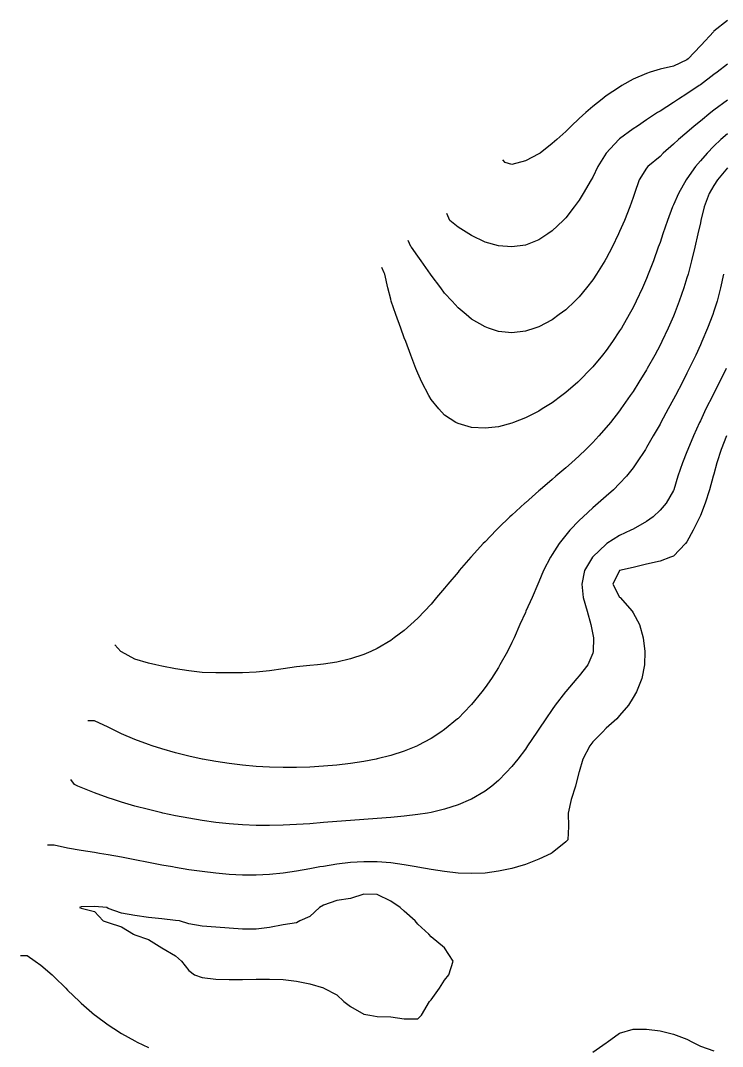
# Model space of a CAD drawing. Extents: x 771911 to 772814, y 1416488 to 1417835.
# Drawn here: x 772069.9 to 772122.1, y 1417513.9 to 1417590 of the extents above; entities that cross this region are included whole.
import ezdxf

# ---------------------------------------------------------------- set-up
doc = ezdxf.new("R2010")
doc.units = 0
doc.header["$MEASUREMENT"] = 0
for name, color, linetype in [('751', 1, 'CONTINUOUS'), ('751.5', 1, 'CONTINUOUS'), ('752', 1, 'CONTINUOUS'), ('752.5', 1, 'CONTINUOUS'), ('753', 1, 'CONTINUOUS'), ('753.5', 1, 'CONTINUOUS'), ('754', 1, 'CONTINUOUS'), ('754.5', 1, 'CONTINUOUS'), ('755', 1, 'CONTINUOUS')]:
    doc.layers.add(name, color=color, linetype=linetype)

msp = doc.modelspace()

# ---------------------------------------------------------------- linework, layer by layer
at = {"layer": '751', "color": 0, "linetype": 'Continuous'}
msp.add_polyline3d([(772099.434, 1417515.928, 751), (772099.72, 1417516.206, 751), (772100.314, 1417517.206, 751), (772100.434, 1417517.346, 751), (772101.064, 1417518.206, 751), (772101.434, 1417518.788, 751), (772101.75, 1417519.206, 751), (772102.064, 1417520.206, 751), (772101.434, 1417521.196, 751), (772101.427, 1417521.206, 751), (772100.434, 1417522.018, 751), (772100.253, 1417522.206, 751), (772099.434, 1417522.969, 751), (772099.256, 1417523.206, 751), (772098.434, 1417523.926, 751), (772098.131, 1417524.206, 751), (772097.434, 1417524.657, 751), (772096.434, 1417525.164, 751), (772095.434, 1417525.18, 751), (772094.434, 1417524.867, 751), (772093.434, 1417524.704, 751), (772092.434, 1417524.36, 751), (772092.152, 1417524.206, 751), (772091.434, 1417523.535, 751), (772090.684, 1417523.206, 751), (772090.434, 1417523.061, 751), (772089.434, 1417522.906, 751), (772088.434, 1417522.718, 751), (772087.434, 1417522.58, 751), (772086.434, 1417522.593, 751), (772085.434, 1417522.66, 751), (772084.434, 1417522.739, 751), (772083.434, 1417522.811, 751), (772082.434, 1417522.983, 751), (772081.755, 1417523.206, 751), (772081.434, 1417523.241, 751), (772080.434, 1417523.342, 751), (772079.434, 1417523.458, 751), (772078.434, 1417523.599, 751), (772077.434, 1417523.766, 751), (772076.434, 1417524.126, 751), (772076.339, 1417524.206, 751), (772075.434, 1417524.267, 751), (772074.434, 1417524.235, 751), (772074.321, 1417524.206, 751), (772074.434, 1417524.157, 751), (772075.434, 1417523.887, 751), (772076.077, 1417523.206, 751), (772076.434, 1417523.092, 751), (772077.434, 1417522.766, 751), (772078.322, 1417522.206, 751), (772078.434, 1417522.166, 751), (772079.434, 1417521.821, 751), (772080.419, 1417521.206, 751), (772080.434, 1417521.199, 751), (772081.434, 1417520.619, 751), (772081.882, 1417520.206, 751), (772082.434, 1417519.506, 751), (772082.848, 1417519.206, 751), (772083.434, 1417519.004, 751), (772084.434, 1417518.868, 751), (772085.434, 1417518.841, 751), (772086.434, 1417518.839, 751), (772087.434, 1417518.869, 751), (772088.434, 1417518.865, 751), (772089.434, 1417518.847, 751), (772090.434, 1417518.72, 751), (772091.434, 1417518.522, 751), (772092.434, 1417518.219, 751), (772092.452, 1417518.206, 751), (772093.434, 1417517.708, 751), (772093.949, 1417517.206, 751), (772094.434, 1417516.845, 751), (772095.434, 1417516.282, 751), (772095.881, 1417516.206, 751), (772096.434, 1417516.106, 751), (772097.434, 1417516.088, 751), (772098.434, 1417515.932, 751), (772099.434, 1417515.928, 751)], dxfattribs=at)
at = {"layer": '751.5', "color": 0, "linetype": 'Continuous'}
for points in [[(772122.367, 1417559.206, 751.5), (772121.982, 1417558.206, 751.5), (772121.656, 1417557.206, 751.5), (772121.434, 1417556.371, 751.5), (772121.385, 1417556.206, 751.5), (772121.115, 1417555.206, 751.5), (772120.799, 1417554.206, 751.5), (772120.434, 1417553.288, 751.5), (772120.397, 1417553.206, 751.5), (772119.898, 1417552.206, 751.5), (772119.434, 1417551.337, 751.5), (772119.325, 1417551.206, 751.5), (772118.434, 1417550.279, 751.5), (772118.221, 1417550.206, 751.5), (772117.434, 1417549.898, 751.5), (772116.434, 1417549.682, 751.5), (772115.434, 1417549.433, 751.5), (772114.434, 1417549.209, 751.5), (772114.429, 1417549.206, 751.5), (772113.928, 1417548.206, 751.5), (772114.434, 1417547.24, 751.5), (772114.466, 1417547.206, 751.5), (772115.362, 1417546.206, 751.5), (772115.434, 1417546.07, 751.5), (772115.899, 1417545.206, 751.5), (772116.193, 1417544.206, 751.5), (772116.308, 1417543.206, 751.5), (772116.269, 1417542.206, 751.5), (772116.071, 1417541.206, 751.5), (772115.682, 1417540.206, 751.5), (772115.434, 1417539.788, 751.5), (772115.086, 1417539.206, 751.5), (772114.434, 1417538.445, 751.5), (772114.231, 1417538.206, 751.5), (772113.434, 1417537.504, 751.5), (772113.154, 1417537.206, 751.5), (772112.434, 1417536.494, 751.5), (772112.218, 1417536.206, 751.5), (772111.703, 1417535.206, 751.5), (772111.434, 1417534.269, 751.5), (772111.411, 1417534.206, 751.5), (772111.146, 1417533.206, 751.5), (772110.836, 1417532.206, 751.5), (772110.608, 1417531.206, 751.5), (772110.627, 1417530.206, 751.5), (772110.596, 1417529.206, 751.5), (772110.434, 1417529.074, 751.5), (772109.434, 1417528.256, 751.5), (772109.36, 1417528.206, 751.5), (772108.434, 1417527.779, 751.5), (772107.434, 1417527.393, 751.5), (772106.842, 1417527.206, 751.5), (772106.434, 1417527.094, 751.5), (772105.434, 1417526.88, 751.5), (772104.434, 1417526.755, 751.5), (772103.434, 1417526.716, 751.5), (772102.434, 1417526.754, 751.5), (772101.434, 1417526.858, 751.5), (772100.434, 1417527.01, 751.5), (772099.434, 1417527.187, 751.5), (772099.33, 1417527.206, 751.5), (772098.434, 1417527.362, 751.5), (772097.434, 1417527.507, 751.5), (772096.434, 1417527.59, 751.5), (772095.434, 1417527.594, 751.5), (772094.434, 1417527.526, 751.5), (772093.434, 1417527.407, 751.5), (772092.434, 1417527.251, 751.5), (772092.173, 1417527.206, 751.5), (772091.434, 1417527.076, 751.5), (772090.434, 1417526.9, 751.5), (772089.434, 1417526.753, 751.5), (772088.434, 1417526.651, 751.5), (772087.434, 1417526.601, 751.5), (772086.434, 1417526.602, 751.5), (772085.434, 1417526.649, 751.5), (772084.434, 1417526.736, 751.5), (772083.434, 1417526.856, 751.5), (772082.434, 1417527.002, 751.5), (772081.434, 1417527.168, 751.5), (772081.217, 1417527.206, 751.5), (772080.434, 1417527.349, 751.5), (772079.434, 1417527.54, 751.5), (772078.434, 1417527.732, 751.5), (772077.434, 1417527.922, 751.5), (772076.434, 1417528.104, 751.5), (772075.803, 1417528.206, 751.5), (772075.434, 1417528.272, 751.5), (772074.434, 1417528.432, 751.5), (772073.434, 1417528.598, 751.5), (772072.434, 1417528.815, 751.5), (772071.934, 1417528.815, 751.5)], [(772069.934, 1417520.62, 751.5), (772070.434, 1417520.62, 751.5), (772071.028, 1417520.206, 751.5), (772071.434, 1417519.921, 751.5), (772072.281, 1417519.206, 751.5), (772072.434, 1417519.052, 751.5), (772073.312, 1417518.206, 751.5), (772073.434, 1417518.065, 751.5), (772074.326, 1417517.206, 751.5), (772074.434, 1417517.095, 751.5), (772075.434, 1417516.237, 751.5), (772075.474, 1417516.206, 751.5), (772076.434, 1417515.49, 751.5), (772076.865, 1417515.206, 751.5), (772077.434, 1417514.846, 751.5), (772078.434, 1417514.288, 751.5), (772078.598, 1417514.206, 751.5), (772079.434, 1417513.804, 751.5)], [(772112.434, 1417513.452, 751.5), (772113.434, 1417514.138, 751.5), (772113.516, 1417514.206, 751.5), (772114.434, 1417514.857, 751.5), (772115.434, 1417515.17, 751.5), (772116.434, 1417515.172, 751.5), (772117.434, 1417515.034, 751.5), (772118.434, 1417514.793, 751.5), (772119.434, 1417514.413, 751.5), (772119.853, 1417514.206, 751.5), (772120.434, 1417513.901, 751.5), (772121.434, 1417513.546, 751.5)]]:
    msp.add_polyline3d(points, dxfattribs=at)
at = {"layer": '752', "color": 0, "linetype": 'Continuous'}
msp.add_polyline3d([(772122.352, 1417564.206, 752), (772121.854, 1417563.206, 752), (772121.434, 1417562.372, 752), (772121.35, 1417562.206, 752), (772120.847, 1417561.206, 752), (772120.434, 1417560.326, 752), (772120.375, 1417560.206, 752), (772119.917, 1417559.206, 752), (772119.498, 1417558.206, 752), (772119.434, 1417558.034, 752), (772119.096, 1417557.206, 752), (772118.748, 1417556.206, 752), (772118.455, 1417555.206, 752), (772118.434, 1417555.161, 752), (772117.884, 1417554.206, 752), (772117.434, 1417553.681, 752), (772116.929, 1417553.206, 752), (772116.434, 1417552.839, 752), (772115.434, 1417552.289, 752), (772115.277, 1417552.206, 752), (772114.434, 1417551.816, 752), (772113.495, 1417551.206, 752), (772113.434, 1417551.17, 752), (772112.434, 1417550.224, 752), (772112.419, 1417550.206, 752), (772111.828, 1417549.206, 752), (772111.634, 1417548.206, 752), (772111.727, 1417547.206, 752), (772112.011, 1417546.206, 752), (772112.291, 1417545.206, 752), (772112.434, 1417544.463, 752), (772112.482, 1417544.206, 752), (772112.474, 1417543.206, 752), (772112.434, 1417543.065, 752), (772112.069, 1417542.206, 752), (772111.434, 1417541.383, 752), (772111.253, 1417541.206, 752), (772110.434, 1417540.242, 752), (772110.405, 1417540.206, 752), (772109.656, 1417539.206, 752), (772109.434, 1417538.89, 752), (772108.956, 1417538.206, 752), (772108.434, 1417537.422, 752), (772108.284, 1417537.206, 752), (772107.601, 1417536.206, 752), (772107.434, 1417535.96, 752), (772106.863, 1417535.206, 752), (772106.434, 1417534.664, 752), (772106.014, 1417534.206, 752), (772105.434, 1417533.624, 752), (772104.933, 1417533.206, 752), (772104.434, 1417532.832, 752), (772103.434, 1417532.237, 752), (772103.369, 1417532.206, 752), (772102.434, 1417531.805, 752), (772101.434, 1417531.487, 752), (772100.434, 1417531.254, 752), (772100.161, 1417531.206, 752), (772099.434, 1417531.093, 752), (772098.434, 1417530.977, 752), (772097.434, 1417530.888, 752), (772096.434, 1417530.812, 752), (772095.434, 1417530.737, 752), (772094.434, 1417530.66, 752), (772093.434, 1417530.578, 752), (772092.434, 1417530.495, 752), (772091.434, 1417530.416, 752), (772090.434, 1417530.349, 752), (772089.434, 1417530.301, 752), (772088.434, 1417530.28, 752), (772087.434, 1417530.289, 752), (772086.434, 1417530.331, 752), (772085.434, 1417530.407, 752), (772084.434, 1417530.515, 752), (772083.434, 1417530.653, 752), (772082.434, 1417530.818, 752), (772081.434, 1417531.008, 752), (772080.497, 1417531.206, 752), (772080.434, 1417531.221, 752), (772079.434, 1417531.465, 752), (772078.434, 1417531.73, 752), (772077.434, 1417532.018, 752), (772076.834, 1417532.206, 752), (772076.434, 1417532.34, 752), (772075.434, 1417532.706, 752), (772074.434, 1417533.111, 752), (772074.18, 1417533.206, 752), (772073.934, 1417533.327, 752), (772073.678, 1417533.706, 752)], dxfattribs=at)
at = {"layer": '752.5', "color": 0, "linetype": 'Continuous'}
msp.add_polyline3d([(772122.145, 1417571.206, 752.5), (772121.937, 1417570.206, 752.5), (772121.671, 1417569.206, 752.5), (772121.434, 1417568.473, 752.5), (772121.345, 1417568.206, 752.5), (772120.966, 1417567.206, 752.5), (772120.545, 1417566.206, 752.5), (772120.434, 1417565.961, 752.5), (772120.085, 1417565.206, 752.5), (772119.601, 1417564.206, 752.5), (772119.434, 1417563.868, 752.5), (772119.093, 1417563.206, 752.5), (772118.574, 1417562.206, 752.5), (772118.434, 1417561.934, 752.5), (772118.036, 1417561.206, 752.5), (772117.497, 1417560.206, 752.5), (772117.434, 1417560.086, 752.5), (772116.928, 1417559.206, 752.5), (772116.434, 1417558.343, 752.5), (772116.346, 1417558.206, 752.5), (772115.695, 1417557.206, 752.5), (772115.434, 1417556.83, 752.5), (772114.932, 1417556.206, 752.5), (772114.434, 1417555.662, 752.5), (772113.977, 1417555.206, 752.5), (772113.434, 1417554.728, 752.5), (772112.849, 1417554.206, 752.5), (772112.434, 1417553.858, 752.5), (772111.725, 1417553.206, 752.5), (772111.434, 1417552.93, 752.5), (772110.741, 1417552.206, 752.5), (772110.434, 1417551.835, 752.5), (772109.932, 1417551.206, 752.5), (772109.434, 1417550.412, 752.5), (772109.297, 1417550.206, 752.5), (772108.771, 1417549.206, 752.5), (772108.434, 1417548.383, 752.5), (772108.348, 1417548.206, 752.5), (772107.925, 1417547.206, 752.5), (772107.479, 1417546.206, 752.5), (772107.434, 1417546.104, 752.5), (772107.021, 1417545.206, 752.5), (772106.591, 1417544.206, 752.5), (772106.434, 1417543.864, 752.5), (772106.102, 1417543.206, 752.5), (772105.545, 1417542.206, 752.5), (772105.434, 1417542.024, 752.5), (772104.907, 1417541.206, 752.5), (772104.434, 1417540.525, 752.5), (772104.195, 1417540.206, 752.5), (772103.434, 1417539.266, 752.5), (772103.38, 1417539.206, 752.5), (772102.434, 1417538.234, 752.5), (772102.403, 1417538.206, 752.5), (772101.434, 1417537.407, 752.5), (772101.152, 1417537.206, 752.5), (772100.434, 1417536.748, 752.5), (772099.434, 1417536.214, 752.5), (772099.417, 1417536.206, 752.5), (772098.434, 1417535.813, 752.5), (772097.434, 1417535.489, 752.5), (772096.434, 1417535.226, 752.5), (772096.342, 1417535.206, 752.5), (772095.434, 1417535.033, 752.5), (772094.434, 1417534.882, 752.5), (772093.434, 1417534.763, 752.5), (772092.434, 1417534.675, 752.5), (772091.434, 1417534.616, 752.5), (772090.434, 1417534.585, 752.5), (772089.434, 1417534.583, 752.5), (772088.434, 1417534.61, 752.5), (772087.434, 1417534.668, 752.5), (772086.434, 1417534.757, 752.5), (772085.434, 1417534.878, 752.5), (772084.434, 1417535.028, 752.5), (772083.444, 1417535.206, 752.5), (772083.434, 1417535.208, 752.5), (772082.434, 1417535.434, 752.5), (772081.434, 1417535.689, 752.5), (772080.434, 1417535.975, 752.5), (772079.714, 1417536.206, 752.5), (772079.434, 1417536.301, 752.5), (772078.434, 1417536.677, 752.5), (772077.434, 1417537.094, 752.5), (772077.19, 1417537.206, 752.5), (772076.434, 1417537.573, 752.5), (772075.434, 1417538.063, 752.5), (772074.934, 1417538.063, 752.5)], dxfattribs=at)
at = {"layer": '753', "color": 0, "linetype": 'Continuous'}
msp.add_polyline3d([(772122.434, 1417579.111, 753), (772121.694, 1417578.206, 753), (772121.434, 1417577.787, 753), (772121.089, 1417577.206, 753), (772120.721, 1417576.206, 753), (772120.472, 1417575.206, 753), (772120.434, 1417575.019, 753), (772120.241, 1417574.206, 753), (772120.015, 1417573.206, 753), (772119.778, 1417572.206, 753), (772119.515, 1417571.206, 753), (772119.434, 1417570.928, 753), (772119.209, 1417570.206, 753), (772118.863, 1417569.206, 753), (772118.477, 1417568.206, 753), (772118.434, 1417568.102, 753), (772118.038, 1417567.206, 753), (772117.563, 1417566.206, 753), (772117.434, 1417565.948, 753), (772117.038, 1417565.206, 753), (772116.484, 1417564.206, 753), (772116.434, 1417564.119, 753), (772115.872, 1417563.206, 753), (772115.434, 1417562.509, 753), (772115.225, 1417562.206, 753), (772114.525, 1417561.206, 753), (772114.434, 1417561.078, 753), (772113.746, 1417560.206, 753), (772113.434, 1417559.818, 753), (772112.886, 1417559.206, 753), (772112.434, 1417558.713, 753), (772111.921, 1417558.206, 753), (772111.434, 1417557.732, 753), (772110.849, 1417557.206, 753), (772110.434, 1417556.832, 753), (772109.701, 1417556.206, 753), (772109.434, 1417555.971, 753), (772108.532, 1417555.206, 753), (772108.434, 1417555.117, 753), (772107.434, 1417554.245, 753), (772107.387, 1417554.206, 753), (772106.434, 1417553.333, 753), (772106.287, 1417553.206, 753), (772105.434, 1417552.371, 753), (772105.253, 1417552.206, 753), (772104.434, 1417551.349, 753), (772104.286, 1417551.206, 753), (772103.434, 1417550.258, 753), (772103.384, 1417550.206, 753), (772102.521, 1417549.206, 753), (772102.434, 1417549.094, 753), (772101.681, 1417548.206, 753), (772101.434, 1417547.893, 753), (772100.837, 1417547.206, 753), (772100.434, 1417546.726, 753), (772099.942, 1417546.206, 753), (772099.434, 1417545.669, 753), (772098.925, 1417545.206, 753), (772098.434, 1417544.766, 753), (772097.688, 1417544.206, 753), (772097.434, 1417544.021, 753), (772096.434, 1417543.431, 753), (772095.951, 1417543.206, 753), (772095.434, 1417542.979, 753), (772094.434, 1417542.648, 753), (772093.434, 1417542.411, 753), (772092.434, 1417542.253, 753), (772091.996, 1417542.206, 753), (772091.434, 1417542.152, 753), (772090.434, 1417542.058, 753), (772089.434, 1417541.923, 753), (772088.434, 1417541.767, 753), (772087.434, 1417541.662, 753), (772086.434, 1417541.623, 753), (772085.434, 1417541.612, 753), (772084.434, 1417541.609, 753), (772083.434, 1417541.65, 753), (772082.434, 1417541.765, 753), (772081.434, 1417541.92, 753), (772080.434, 1417542.099, 753), (772079.984, 1417542.206, 753), (772079.434, 1417542.337, 753), (772078.434, 1417542.63, 753), (772077.434, 1417543.184, 753), (772077.397, 1417543.206, 753), (772076.934, 1417543.695, 753), (772076.928, 1417543.706, 753)], dxfattribs=at)
at = {"layer": '753.5', "color": 0, "linetype": 'Continuous'}
msp.add_polyline3d([(772122.434, 1417581.625, 753.5), (772121.957, 1417581.206, 753.5), (772121.434, 1417580.703, 753.5), (772120.935, 1417580.206, 753.5), (772120.434, 1417579.628, 753.5), (772120.069, 1417579.206, 753.5), (772119.434, 1417578.289, 753.5), (772119.374, 1417578.206, 753.5), (772118.802, 1417577.206, 753.5), (772118.434, 1417576.349, 753.5), (772118.368, 1417576.206, 753.5), (772117.982, 1417575.206, 753.5), (772117.641, 1417574.206, 753.5), (772117.434, 1417573.573, 753.5), (772117.303, 1417573.206, 753.5), (772116.942, 1417572.206, 753.5), (772116.563, 1417571.206, 753.5), (772116.434, 1417570.882, 753.5), (772116.137, 1417570.206, 753.5), (772115.668, 1417569.206, 753.5), (772115.434, 1417568.736, 753.5), (772115.142, 1417568.206, 753.5), (772114.56, 1417567.206, 753.5), (772114.434, 1417567, 753.5), (772113.894, 1417566.206, 753.5), (772113.434, 1417565.556, 753.5), (772113.153, 1417565.206, 753.5), (772112.434, 1417564.333, 753.5), (772112.313, 1417564.206, 753.5), (772111.434, 1417563.295, 753.5), (772111.333, 1417563.206, 753.5), (772110.434, 1417562.415, 753.5), (772110.152, 1417562.206, 753.5), (772109.434, 1417561.671, 753.5), (772108.681, 1417561.206, 753.5), (772108.434, 1417561.05, 753.5), (772107.434, 1417560.545, 753.5), (772106.557, 1417560.206, 753.5), (772106.434, 1417560.156, 753.5), (772105.434, 1417559.89, 753.5), (772104.434, 1417559.768, 753.5), (772103.434, 1417559.824, 753.5), (772102.434, 1417560.12, 753.5), (772102.279, 1417560.206, 753.5), (772101.434, 1417560.751, 753.5), (772101.002, 1417561.206, 753.5), (772100.434, 1417561.913, 753.5), (772100.264, 1417562.206, 753.5), (772099.743, 1417563.206, 753.5), (772099.434, 1417563.862, 753.5), (772099.305, 1417564.206, 753.5), (772098.928, 1417565.206, 753.5), (772098.55, 1417566.206, 753.5), (772098.434, 1417566.497, 753.5), (772098.186, 1417567.206, 753.5), (772097.816, 1417568.206, 753.5), (772097.476, 1417569.206, 753.5), (772097.434, 1417569.355, 753.5), (772097.225, 1417570.206, 753.5), (772097.003, 1417571.206, 753.5), (772096.934, 1417571.316, 753.5), (772096.782, 1417571.706, 753.5)], dxfattribs=at)
at = {"layer": '754', "color": 0, "linetype": 'Continuous'}
msp.add_polyline3d([(772122.434, 1417584.138, 754), (772121.434, 1417583.377, 754), (772121.21, 1417583.206, 754), (772120.434, 1417582.578, 754), (772119.968, 1417582.206, 754), (772119.434, 1417581.738, 754), (772118.803, 1417581.206, 754), (772118.434, 1417580.856, 754), (772117.674, 1417580.206, 754), (772117.434, 1417579.958, 754), (772116.523, 1417579.206, 754), (772116.434, 1417579.081, 754), (772115.883, 1417578.206, 754), (772115.543, 1417577.206, 754), (772115.434, 1417576.908, 754), (772115.182, 1417576.206, 754), (772114.785, 1417575.206, 754), (772114.434, 1417574.368, 754), (772114.359, 1417574.206, 754), (772113.871, 1417573.206, 754), (772113.434, 1417572.364, 754), (772113.34, 1417572.206, 754), (772112.714, 1417571.206, 754), (772112.434, 1417570.783, 754), (772111.982, 1417570.206, 754), (772111.434, 1417569.537, 754), (772111.101, 1417569.206, 754), (772110.434, 1417568.565, 754), (772109.953, 1417568.206, 754), (772109.434, 1417567.827, 754), (772108.434, 1417567.302, 754), (772108.135, 1417567.206, 754), (772107.434, 1417566.98, 754), (772106.434, 1417566.863, 754), (772105.434, 1417566.962, 754), (772104.694, 1417567.206, 754), (772104.434, 1417567.293, 754), (772103.434, 1417567.871, 754), (772103.037, 1417568.206, 754), (772102.434, 1417568.713, 754), (772101.99, 1417569.206, 754), (772101.434, 1417569.812, 754), (772101.144, 1417570.206, 754), (772100.434, 1417571.134, 754), (772100.388, 1417571.206, 754), (772099.697, 1417572.206, 754), (772099.434, 1417572.545, 754), (772098.975, 1417573.206, 754), (772098.934, 1417573.256, 754), (772098.73, 1417573.706, 754)], dxfattribs=at)
at = {"layer": '754.5', "color": 0, "linetype": 'Continuous'}
msp.add_polyline3d([(772122.434, 1417586.807, 754.5), (772121.667, 1417586.206, 754.5), (772121.434, 1417586.032, 754.5), (772120.434, 1417585.276, 754.5), (772120.331, 1417585.206, 754.5), (772119.434, 1417584.591, 754.5), (772118.796, 1417584.206, 754.5), (772118.434, 1417583.963, 754.5), (772117.434, 1417583.323, 754.5), (772117.25, 1417583.206, 754.5), (772116.434, 1417582.663, 754.5), (772115.76, 1417582.206, 754.5), (772115.434, 1417581.997, 754.5), (772114.434, 1417581.267, 754.5), (772114.366, 1417581.206, 754.5), (772113.436, 1417580.206, 754.5), (772113.434, 1417580.202, 754.5), (772112.813, 1417579.206, 754.5), (772112.434, 1417578.411, 754.5), (772112.309, 1417578.206, 754.5), (772111.734, 1417577.206, 754.5), (772111.434, 1417576.705, 754.5), (772111.064, 1417576.206, 754.5), (772110.434, 1417575.394, 754.5), (772110.245, 1417575.206, 754.5), (772109.434, 1417574.432, 754.5), (772109.101, 1417574.206, 754.5), (772108.434, 1417573.77, 754.5), (772107.434, 1417573.377, 754.5), (772106.434, 1417573.229, 754.5), (772105.434, 1417573.307, 754.5), (772104.434, 1417573.593, 754.5), (772103.434, 1417574.071, 754.5), (772103.231, 1417574.206, 754.5), (772102.434, 1417574.706, 754.5), (772101.81, 1417575.206, 754.5), (772101.61, 1417575.706, 754.5)], dxfattribs=at)
at = {"layer": '755', "color": 0, "linetype": 'Continuous'}
msp.add_polyline3d([(772122.434, 1417590.042, 755), (772121.434, 1417589.246, 755), (772121.399, 1417589.206, 755), (772120.487, 1417588.206, 755), (772120.434, 1417588.155, 755), (772119.529, 1417587.206, 755), (772119.434, 1417587.129, 755), (772118.434, 1417586.665, 755), (772117.434, 1417586.436, 755), (772116.695, 1417586.206, 755), (772116.434, 1417586.116, 755), (772115.434, 1417585.689, 755), (772114.604, 1417585.206, 755), (772114.434, 1417585.105, 755), (772113.434, 1417584.444, 755), (772113.135, 1417584.206, 755), (772112.434, 1417583.659, 755), (772111.924, 1417583.206, 755), (772111.434, 1417582.762, 755), (772110.842, 1417582.206, 755), (772110.434, 1417581.809, 755), (772109.762, 1417581.206, 755), (772109.434, 1417580.903, 755), (772108.523, 1417580.206, 755), (772108.434, 1417580.138, 755), (772107.434, 1417579.628, 755), (772106.434, 1417579.361, 755), (772105.934, 1417579.512, 755), (772105.768, 1417579.706, 755)], dxfattribs=at)

doc.saveas('drawing.dxf')
